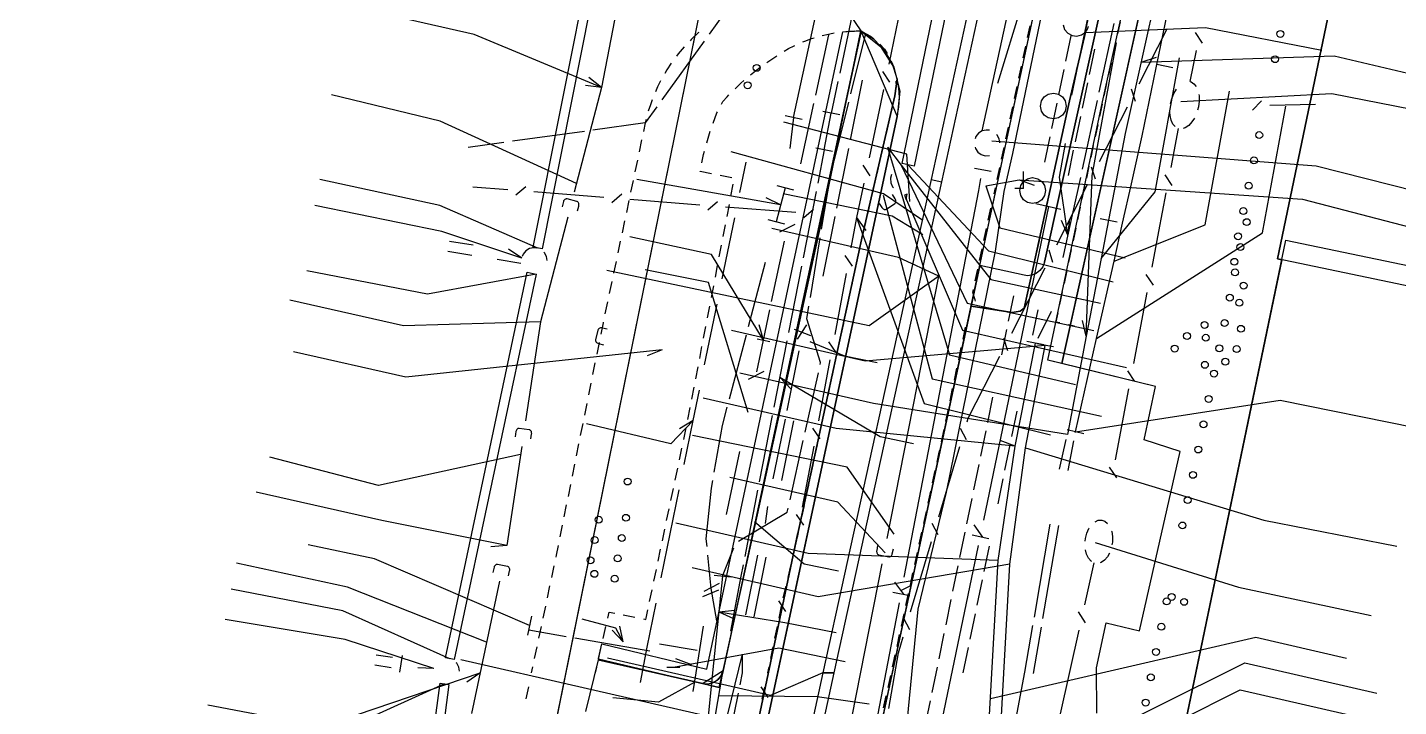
# Model space of a CAD drawing. Header units: metres. Extents: x 3206 to 3701, y 9896 to 11410.
# Drawn here: x 3266.2 to 3345.8, y 10498 to 10537.5 of the extents above; entities that cross this region are included whole.
import ezdxf

# ---------------------------------------------------------------- set-up
doc = ezdxf.new("R2010")
doc.units = ezdxf.units.M
for name, color, linetype in [('BOUNDARY', 7, 'Continuous'), ('BUILDING', 7, 'Continuous'), ('CURB', 7, 'Continuous'), ('ELECTR_CABLE', 7, 'Continuous'), ('ELECTR_CABLE_COMM', 7, 'Continuous'), ('GRASS', 7, 'Continuous'), ('GROUND', 7, 'Continuous'), ('ROAD', 7, 'Continuous'), ('SEWER', 7, 'Continuous'), ('SIDEWALK_PATH', 7, 'Continuous'), ('WATER_PIPELINE', 7, 'Continuous')]:
    doc.layers.add(name, color=color, linetype=linetype)

# ---------------------------------------------------------------- blocks, each defined once
blk = doc.blocks.new('МОЖЖЕВЕЛЬНИК_СКАЛЬНЫЙ')
blk.add_circle((0, 0), 0.2)

msp = doc.modelspace()

# ---------------------------------------------------------------- linework, layer by layer
at = {"layer": 'BOUNDARY'}
msp.add_lwpolyline([(3253.023, 9915.673), (3233.596, 10020.109), (3233.041, 10027.227), (3225.675, 10139.955), (3262.083, 10325.257), (3335.841, 10689.444), (3351.098, 10763.684), (3367.768, 10831.231), (3377.814, 10869.112), (3520.394, 11207.447), (3551.174, 11273.829), (3554.005, 11279.367), (3611.719, 11390.174), (3639.436, 11373.131), (3680.635, 11298.581), (3281.247, 9920.202)], close=True, dxfattribs=at)
at = {"layer": 'BUILDING'}
for points in [[(3338.741, 10524.025), (3348.228, 10569.493), (3367.193, 10565.536), (3357.707, 10520.068)], [(3375.384, 10485.973), (3332.925, 10494.805), (3339.23, 10525.113), (3381.689, 10516.281)]]:
    msp.add_lwpolyline(points, close=True, dxfattribs=at)
at = {"layer": 'CURB'}
for points in [[(3325.233, 10523.837), (3333.728, 10562.161)], [(3327.634, 10537.326), (3327.791, 10538.011)], [(3305.178, 10537.174), (3305.146, 10537.148), (3304.736, 10536.762), (3304.669, 10536.691)], [(3312.276, 10526.06), (3314.57, 10537.256)], [(3312.344, 10536.996), (3312.422, 10537.017), (3312.778, 10537.095), (3313.029, 10537.14)], [(3313.524, 10537.208), (3313.854, 10537.238), (3314.213, 10537.254), (3314.223, 10537.255)], [(3314.57, 10537.256), (3316.685, 10532.292)], [(3314.705, 10537.185), (3315.135, 10536.959), (3315.304, 10536.826)], [(3324.378, 10537.559), (3324.231, 10536.871)], [(3329.622, 10537.787), (3329.467, 10537.081)], [(3304.326, 10536.327), (3303.982, 10535.92), (3303.881, 10535.785)], [(3310.131, 10536.088), (3310.389, 10536.235), (3310.711, 10536.4), (3310.749, 10536.418)], [(3311.206, 10536.62), (3311.378, 10536.691), (3311.721, 10536.814), (3311.864, 10536.859)], [(3315.679, 10536.498), (3315.954, 10536.194), (3316.108, 10535.948)], [(3324.127, 10536.382), (3323.98, 10535.695)], [(3327.365, 10536.153), (3327.375, 10536.2), (3327.522, 10536.838)], [(3329.359, 10536.592), (3329.203, 10535.886)], [(3309.132, 10535.423), (3309.477, 10535.664), (3309.708, 10535.822)], [(3316.341, 10535.507), (3316.482, 10535.157), (3316.548, 10534.841)], [(3327.096, 10534.981), (3327.253, 10535.666)], [(3303.585, 10535.382), (3303.328, 10534.995), (3303.209, 10534.791)], [(3308.172, 10534.703), (3308.178, 10534.708), (3308.469, 10534.942), (3308.723, 10535.136)], [(3323.876, 10535.206), (3323.729, 10534.518)], [(3329.096, 10535.398), (3328.94, 10534.692)], [(3302.965, 10534.354), (3302.787, 10534.006), (3302.662, 10533.722)], [(3307.279, 10533.902), (3307.342, 10533.964), (3307.614, 10534.219), (3307.793, 10534.378)], [(3316.609, 10534.347), (3316.619, 10534.028), (3316.568, 10533.65)], [(3323.625, 10534.029), (3323.478, 10533.341)], [(3326.827, 10533.808), (3326.984, 10534.493)], [(3328.832, 10534.203), (3328.677, 10533.497)], [(3302.474, 10533.259), (3302.367, 10532.974), (3302.249, 10532.594)], [(3306.488, 10533.008), (3306.569, 10533.162), (3306.819, 10533.436), (3306.927, 10533.547)], [(3316.47, 10533.161), (3316.312, 10532.478)], [(3326.563, 10532.634), (3326.688, 10533.203), (3326.715, 10533.321)], [(3306.004, 10531.912), (3306.228, 10532.512), (3306.256, 10532.565)], [(3316.685, 10532.292), (3309.925, 10500.782)], [(3323.374, 10532.852), (3323.227, 10532.165)], [(3328.57, 10533.009), (3328.42, 10532.301)], [(3302.119, 10532.112), (3302.07, 10531.92), (3301.966, 10531.427)], [(3316.199, 10531.991), (3316.041, 10531.309)], [(3323.123, 10531.676), (3322.976, 10530.988)], [(3326.307, 10531.459), (3326.457, 10532.146)], [(3328.316, 10531.812), (3328.166, 10531.105)], [(3301.863, 10530.938), (3301.718, 10530.251)], [(3305.647, 10530.767), (3305.845, 10531.438)], [(3315.928, 10530.822), (3315.77, 10530.14)], [(3326.05, 10530.284), (3326.2, 10530.971)], [(3305.353, 10529.604), (3305.446, 10530.088), (3305.505, 10530.287)], [(3322.872, 10530.499), (3322.725, 10529.812)], [(3328.062, 10530.616), (3327.912, 10529.908)], [(3301.615, 10529.762), (3301.471, 10529.075)], [(3305.924, 10528.966), (3305.255, 10529.095), (3305.259, 10529.114)], [(3315.657, 10529.653), (3315.498, 10528.971)], [(3322.621, 10529.323), (3322.474, 10528.635)], [(3325.793, 10529.109), (3325.943, 10529.795)], [(3327.808, 10529.419), (3327.658, 10528.712)], [(3301.367, 10528.586), (3301.223, 10527.9)], [(3307.103, 10528.739), (3306.415, 10528.872)], [(3307.046, 10527.676), (3307.179, 10528.364)], [(3315.386, 10528.484), (3315.227, 10527.802)], [(3325.536, 10527.933), (3325.686, 10528.62)], [(3322.37, 10528.146), (3322.297, 10527.803)], [(3327.554, 10528.223), (3327.404, 10527.515)], [(3301.12, 10527.41), (3300.975, 10526.724)], [(3306.819, 10526.498), (3306.952, 10527.185)], [(3315.114, 10527.315), (3314.956, 10526.632)], [(3321.972, 10526.282), (3322.119, 10526.97)], [(3325.355, 10527.102), (3325.43, 10527.445)], [(3327.3, 10527.026), (3327.225, 10526.673)], [(3300.872, 10526.235), (3300.727, 10525.548)], [(3306.592, 10525.319), (3306.725, 10526.007)], [(3308.279, 10507.763), (3312.276, 10526.06)], [(3314.843, 10526.145), (3314.685, 10525.463)], [(3325.173, 10526.269), (3325.023, 10525.582)], [(3327.225, 10526.673), (3327.146, 10526.302)], [(3321.721, 10525.104), (3321.868, 10525.793)], [(3327.043, 10525.813), (3326.885, 10525.071)], [(3300.624, 10525.059), (3300.479, 10524.372)], [(3306.365, 10524.14), (3306.498, 10524.828)], [(3314.579, 10524.975), (3314.431, 10524.29)], [(3321.47, 10523.927), (3321.617, 10524.615)], [(3324.916, 10525.094), (3324.766, 10524.406)], [(3326.781, 10524.582), (3326.624, 10523.84)], [(3300.376, 10523.883), (3300.231, 10523.196)], [(3306.138, 10522.962), (3306.271, 10523.649)], [(3314.325, 10523.802), (3314.177, 10523.117)], [(3324.659, 10523.918), (3324.509, 10523.23)], [(3321.219, 10522.75), (3321.366, 10523.438)], [(3324.402, 10522.742), (3324.252, 10522.055)], [(3326.52, 10523.351), (3326.363, 10522.609)], [(3300.128, 10522.707), (3299.983, 10522.021)], [(3305.912, 10521.783), (3306.044, 10522.471)], [(3314.071, 10522.628), (3313.923, 10521.944)], [(3321.228, 10521.582), (3321.203, 10521.654), (3321.136, 10521.877), (3321.08, 10522.1), (3321.114, 10522.261)], [(3326.259, 10522.12), (3326.101, 10521.379)], [(3299.88, 10521.531), (3299.736, 10520.845)], [(3305.685, 10520.605), (3305.817, 10521.292)], [(3313.818, 10521.455), (3313.67, 10520.771)], [(3322.175, 10521.101), (3321.479, 10521.208)], [(3324.145, 10521.566), (3324.057, 10521.164), (3323.822, 10520.991)], [(3299.632, 10520.356), (3299.625, 10520.318), (3299.493, 10519.668)], [(3323.364, 10520.917), (3322.669, 10521.025)], [(3325.998, 10520.889), (3325.888, 10520.374), (3326.115, 10520.327)], [(3305.458, 10519.426), (3305.59, 10520.114)], [(3313.564, 10520.282), (3313.416, 10519.598)], [(3320.506, 10519.369), (3320.653, 10520.07)], [(3326.604, 10520.224), (3326.975, 10520.146)], [(3299.394, 10519.178), (3299.256, 10518.49)], [(3305.231, 10518.248), (3305.363, 10518.935)], [(3313.31, 10519.109), (3313.162, 10518.425)], [(3320.256, 10518.179), (3320.403, 10518.88)], [(3299.157, 10518), (3299.018, 10517.312)], [(3305.004, 10517.069), (3305.136, 10517.757)], [(3313.057, 10517.936), (3312.909, 10517.252)], [(3320.006, 10516.989), (3320.153, 10517.69)], [(3298.919, 10516.822), (3298.78, 10516.134)], [(3304.777, 10515.89), (3304.909, 10516.578)], [(3312.803, 10516.763), (3312.655, 10516.078)], [(3319.756, 10515.799), (3319.903, 10516.5)], [(3298.681, 10515.644), (3298.542, 10514.956)], [(3312.549, 10515.59), (3312.401, 10514.905)], [(3304.55, 10514.712), (3304.682, 10515.399)], [(3319.506, 10514.609), (3319.653, 10515.309)], [(3298.443, 10514.466), (3298.305, 10513.779)], [(3304.303, 10513.537), (3304.448, 10514.222)], [(3312.296, 10514.417), (3312.148, 10513.732)], [(3319.256, 10513.418), (3319.403, 10514.119)], [(3298.206, 10513.288), (3298.067, 10512.601)], [(3312.042, 10513.243), (3311.894, 10512.559)], [(3304.056, 10512.363), (3304.2, 10513.048)], [(3319.002, 10512.229), (3319.13, 10512.82), (3319.153, 10512.929)], [(3297.968, 10512.111), (3297.829, 10511.423)], [(3303.808, 10511.188), (3303.953, 10511.873)], [(3311.788, 10512.07), (3311.64, 10511.386)], [(3318.743, 10511.041), (3318.895, 10511.741)], [(3297.73, 10510.933), (3297.591, 10510.245)], [(3311.535, 10510.897), (3311.387, 10510.213)], [(3303.561, 10510.014), (3303.705, 10510.699)], [(3318.485, 10509.852), (3318.637, 10510.552)], [(3297.492, 10509.755), (3297.353, 10509.067)], [(3303.313, 10508.839), (3303.457, 10509.525)], [(3311.281, 10509.724), (3311.133, 10509.04)], [(3318.226, 10508.664), (3318.378, 10509.364)], [(3297.255, 10508.577), (3297.116, 10507.889)], [(3311.027, 10508.551), (3310.879, 10507.867)], [(3303.065, 10507.665), (3303.21, 10508.35)], [(3306.584, 10500.134), (3308.279, 10507.763)], [(3317.968, 10507.476), (3318.12, 10508.176)], [(3297.017, 10507.399), (3296.903, 10506.836), (3296.877, 10506.712)], [(3302.818, 10506.491), (3302.962, 10507.176)], [(3310.774, 10507.378), (3310.658, 10506.84), (3310.622, 10506.694)], [(3317.709, 10506.287), (3317.862, 10506.987)], [(3296.774, 10506.222), (3296.629, 10505.536)], [(3310.505, 10506.208), (3310.34, 10505.528)], [(3302.57, 10505.316), (3302.715, 10506.001)], [(3317.451, 10505.099), (3317.603, 10505.799)], [(3296.526, 10505.047), (3296.381, 10504.36)], [(3302.323, 10504.142), (3302.467, 10504.827)], [(3310.222, 10505.042), (3310.057, 10504.361)], [(3317.193, 10503.911), (3317.345, 10504.61)], [(3296.278, 10503.871), (3296.134, 10503.184)], [(3301.967, 10503.131), (3302.104, 10503.104), (3302.12, 10503.181), (3302.22, 10503.653)], [(3309.955, 10503.872), (3309.816, 10503.186)], [(3299.894, 10503.172), (3299.976, 10503.532), (3300.3, 10503.466)], [(3300.791, 10503.368), (3301.477, 10503.23)], [(3316.934, 10502.722), (3317.086, 10503.422)], [(3296.031, 10502.695), (3295.886, 10502.008)], [(3299.629, 10502.001), (3299.784, 10502.684)], [(3309.716, 10502.696), (3309.577, 10502.009)], [(3316.676, 10501.534), (3316.828, 10502.234)], [(3295.783, 10501.519), (3295.638, 10500.833)], [(3299.364, 10500.831), (3299.519, 10501.514)], [(3309.478, 10501.519), (3309.376, 10501.021), (3309.338, 10500.833)], [(3299.348, 10500.76), (3305.385, 10499.376)], [(3316.417, 10500.345), (3316.476, 10500.613), (3316.57, 10501.045)], [(3295.535, 10500.343), (3295.463, 10500)], [(3299.184, 10500), (3299.258, 10500.342)], [(3305.385, 10499.376), (3306.584, 10500.134)], [(3309.239, 10500.343), (3309.169, 10500)], [(3316.159, 10499.157), (3316.311, 10499.857)], [(3295.293, 10499.196), (3295.147, 10498.502)], [(3308.86, 10498.48), (3309, 10499.167)], [(3315.901, 10497.969), (3316.053, 10498.669)]]:
    msp.add_lwpolyline(points, dxfattribs=at)
at = {"layer": 'ELECTR_CABLE'}
for points in [[(3342.974, 10590.919), (3342.097, 10587.353), (3340.999, 10582.886), (3340.031, 10578.984), (3338.984, 10574.759), (3337.344, 10565.841), (3335.426, 10556.663), (3333.581, 10547.854), (3331.805, 10539.84), (3329.912, 10531.298), (3329.388, 10528.571), (3328.947, 10526.278)], [(3329.758, 10526.092), (3330.277, 10528.392), (3330.905, 10531.172), (3332.656, 10539.743), (3334.277, 10547.682), (3336.145, 10556.486), (3338.062, 10565.511), (3339.509, 10573.875), (3340.638, 10578.326), (3341.694, 10582.395), (3342.612, 10586.907), (3343.395, 10590.831)], [(3310.677, 10532.227), (3314.762, 10551.076), (3319.209, 10573.063)], [(3318.324, 10453.537), (3318.312, 10453.544), (3319.444, 10461.565), (3319.096, 10468.464), (3322.184, 10487.081), (3318.736, 10489.17), (3316.967, 10494.126), (3317.894, 10503.708), (3319.55, 10510.485), (3322.387, 10524.482), (3322.896, 10527.936), (3323.387, 10530.144), (3326.018, 10542.829)], [(3308.725, 10539.974), (3307.105, 10538.93), (3305.775, 10537.078)], [(3314.128, 10538.487), (3313.355, 10534.806)], [(3329.261, 10537.692), (3328.392, 10533.707)], [(3305.483, 10536.672), (3303.028, 10533.254)], [(3311.963, 10533.528), (3312.721, 10537.029)], [(3313.993, 10533.61), (3314.844, 10537.028)], [(3327.651, 10519.536), (3327.989, 10528.876), (3329.401, 10536.577)], [(3328.519, 10524.054), (3331.644, 10527.921), (3333.07, 10535.699)], [(3330.832, 10535.447), (3342.036, 10535.822), (3347.284, 10534.567)], [(3330.832, 10535.447), (3331.723, 10535.727)], [(3331.755, 10535.334), (3332.666, 10535.127)], [(3313.252, 10534.317), (3312.865, 10532.477)], [(3313.98, 10530.932), (3314.679, 10534.395)], [(3313.022, 10529.706), (3313.873, 10533.125)], [(3328.286, 10533.218), (3327.418, 10529.233)], [(3329.263, 10523.902), (3334.543, 10526.014), (3335.963, 10533.756)], [(3302.737, 10532.848), (3302.07, 10531.92), (3299.034, 10531.499)], [(3311.166, 10532.121), (3310.188, 10532.333)], [(3311.099, 10529.538), (3311.857, 10533.04)], [(3313.356, 10532.381), (3312.374, 10532.573)], [(3312.449, 10530.35), (3312.865, 10532.477)], [(3328.249, 10519.412), (3337.879, 10525.537), (3339.228, 10532.889)], [(3310.677, 10532.227), (3310.461, 10530.439)], [(3293.876, 10530.783), (3291.792, 10530.494)], [(3298.539, 10531.43), (3294.371, 10530.852)], [(3326.584, 10525.405), (3326.099, 10528.773), (3326.457, 10530.725)], [(3312.94, 10530.254), (3311.958, 10530.446)], [(3312.449, 10530.35), (3312.074, 10528.428)], [(3313.181, 10526.979), (3313.881, 10530.442)], [(3307.56, 10527.879), (3307.921, 10529.644)], [(3312.304, 10525.75), (3312.831, 10528.941), (3312.901, 10529.221)], [(3309.926, 10527.168), (3304.567, 10528.121), (3301.577, 10528.641)], [(3327.311, 10528.745), (3326.877, 10526.752)], [(3309.926, 10527.168), (3309.084, 10527.572)], [(3310.186, 10528.155), (3309.665, 10526.182)], [(3309.703, 10528.283), (3310.669, 10528.027)], [(3311.978, 10527.937), (3311.227, 10524.093)], [(3326.877, 10526.752), (3326.302, 10524.11)], [(3306.539, 10522.879), (3307.26, 10526.409)], [(3309.182, 10526.31), (3310.148, 10526.054)], [(3309.875, 10525.599), (3310.767, 10526.053)], [(3312.383, 10523.026), (3313.082, 10526.489)], [(3326.584, 10525.405), (3326.208, 10526.26)], [(3328.947, 10526.278), (3328.519, 10524.054), (3327.651, 10519.536), (3326.556, 10513.842)], [(3326.584, 10525.405), (3326.703, 10526.331)], [(3327.025, 10513.989), (3328.249, 10519.412), (3329.263, 10523.902), (3329.758, 10526.092)], [(3328.456, 10526.372), (3329.438, 10526.183)], [(3308.93, 10519.31), (3305.913, 10524.287), (3301.185, 10525.3)], [(3311.649, 10521.781), (3312.223, 10525.257)], [(3309.403, 10521.552), (3310.143, 10525.057)], [(3308.067, 10520.114), (3309.048, 10523.837)], [(3311.131, 10523.603), (3310.38, 10519.759)], [(3308.043, 10515.107), (3305.747, 10522.655), (3302.064, 10523.396)], [(3305.517, 10517.88), (3306.238, 10521.41)], [(3312.222, 10517.9), (3312.246, 10518.007), (3311.446, 10520.553), (3311.567, 10521.287)], [(3308.93, 10519.31), (3309.3, 10521.063)], [(3325.62, 10520.98), (3324.84, 10519.414)], [(3327.651, 10519.536), (3327.433, 10520.445)], [(3306.96, 10515.907), (3307.94, 10519.63)], [(3325.27, 10519.01), (3314.826, 10518.1), (3307.084, 10519.875)], [(3308.93, 10519.31), (3308.677, 10520.21)], [(3310.717, 10519.949), (3311.651, 10519.591)], [(3310.899, 10519.378), (3311.454, 10520.21)], [(3308.544, 10517.482), (3308.93, 10519.31)], [(3308.562, 10519.381), (3309.299, 10519.239)], [(3310.284, 10519.268), (3309.533, 10515.424)], [(3311.616, 10519.231), (3313.625, 10518.398), (3315.528, 10518.015)], [(3319.441, 10460.123), (3319.426, 10461.636), (3320.54, 10467.1), (3322.58, 10473.902), (3322.073, 10480.052), (3321.389, 10486.477), (3321.733, 10492.027), (3322.54, 10506.52), (3323.524, 10513.156), (3324.7, 10519.133)], [(3320.25, 10459.37), (3319.78, 10461.53), (3321.044, 10466.962), (3323.298, 10473.665), (3322.685, 10480.08), (3322.084, 10486.508), (3322.432, 10491.9), (3323.23, 10506.31), (3324.13, 10513.06), (3325.27, 10519.01)], [(3325.191, 10519.036), (3324.209, 10519.23)], [(3325.761, 10518.916), (3324.779, 10519.104)], [(3310.297, 10515.225), (3310.997, 10518.689)], [(3326.556, 10513.842), (3315.307, 10515.626), (3307.565, 10517.401)], [(3308.07, 10517.05), (3308.962, 10517.504)], [(3309.872, 10517.16), (3315.701, 10513.727), (3317.641, 10513.307)], [(3309.872, 10517.16), (3310.521, 10516.488)], [(3311.346, 10513.974), (3312.113, 10517.412)], [(3304.856, 10514.645), (3305.216, 10516.41)], [(3323.524, 10513.156), (3313.143, 10514.183), (3305.435, 10515.95)], [(3327.025, 10513.989), (3338.911, 10515.824), (3346.739, 10514.248)], [(3306.071, 10511.653), (3306.551, 10514.354), (3306.833, 10515.424)], [(3309.437, 10514.934), (3308.686, 10511.09)], [(3304.856, 10514.645), (3303.561, 10513.288), (3298.665, 10514.448)], [(3304.856, 10514.645), (3304.054, 10514.166)], [(3304.337, 10512.093), (3304.856, 10514.645)], [(3309.499, 10511.271), (3310.198, 10514.735)], [(3309.988, 10511.168), (3310.687, 10514.631)], [(3327.513, 10513.879), (3326.537, 10514.099)], [(3327.019, 10513.96), (3327.025, 10513.989)], [(3310.47, 10510.047), (3311.237, 10513.486)], [(3323.524, 10513.156), (3322.653, 10513.493)], [(3326.108, 10511.833), (3326.489, 10513.541)], [(3326.6, 10511.749), (3326.926, 10513.468)], [(3306.794, 10509.189), (3307.565, 10512.846)], [(3324.13, 10513.06), (3337.953, 10508.861), (3345.673, 10507.357)], [(3305.659, 10507.334), (3305.615, 10507.775), (3305.906, 10510.726), (3305.983, 10511.16)], [(3303, 10505.52), (3304.038, 10510.623)], [(3308.59, 10510.599), (3307.839, 10506.755)], [(3307.485, 10507.65), (3310.31, 10509.328), (3310.362, 10509.559)], [(3309.157, 10509.663), (3309.023, 10508.672)], [(3322.54, 10506.52), (3311.528, 10506.933), (3303.855, 10508.692)], [(3308.408, 10508.78), (3311.297, 10506.321), (3313.285, 10505.928)], [(3324.642, 10503.236), (3325.563, 10508.639)], [(3325.135, 10503.152), (3326.056, 10508.555)], [(3295.353, 10502.745), (3286.36, 10506.62), (3282.51, 10507.44)], [(3306.231, 10503.025), (3305.902, 10504.901), (3305.709, 10506.836)], [(3306.56, 10505.621), (3307.218, 10507.255)], [(3307.901, 10503.362), (3308.601, 10506.826)], [(3323.23, 10506.31), (3312.112, 10504.424), (3304.785, 10506.104)], [(3307.744, 10506.264), (3307.616, 10505.611), (3307.012, 10502.417)], [(3308.391, 10503.262), (3309.091, 10506.725)], [(3306.56, 10505.621), (3305.975, 10500)], [(3306.063, 10505.673), (3307.057, 10505.569)], [(3305.404, 10504.444), (3306.332, 10504.818)], [(3305.496, 10504.745), (3306.385, 10505.203)], [(3302.182, 10501.498), (3302.701, 10504.05)], [(3306.344, 10503.543), (3307.272, 10503.647)], [(3295.467, 10503.292), (3295.239, 10502.198)], [(3300.794, 10501.804), (3300.368, 10502.604), (3298.409, 10503.127)], [(3306.344, 10503.543), (3310.174, 10502.927), (3313.153, 10502.35)], [(3306.344, 10503.543), (3307.193, 10503.153)], [(3295.31, 10502.499), (3297.486, 10502.122)], [(3300.794, 10501.804), (3300.15, 10502.481)], [(3300.794, 10501.804), (3300.592, 10502.716)], [(3305.031, 10500), (3305.46, 10502.719)], [(3322.094, 10498.514), (3337.484, 10502.068), (3342.743, 10500.862)], [(3324.098, 10500.042), (3324.558, 10502.743)], [(3324.591, 10499.958), (3325.051, 10502.659)], [(3297.979, 10502.037), (3302.329, 10501.284)], [(3301.795, 10499.446), (3302.182, 10501.498)], [(3302.907, 10501.692), (3305.083, 10501.315)], [(3303.704, 10500.332), (3309.813, 10501.462), (3313.668, 10500.669)], [(3303.823, 10500.84), (3304.763, 10500.497)], [(3307.698, 10501.09), (3305.573, 10492.389), (3305.537, 10492.259)], [(3307.698, 10501.09), (3307.701, 10500), (3307.562, 10499.309)], [(3303.329, 10500.332), (3304.079, 10500.332)], [(3304.859, 10498.912), (3305.031, 10500)], [(3305.021, 10491), (3306.524, 10499.689)], [(3305.975, 10500), (3305.366, 10493.971)], [(3323.443, 10496.659), (3324.099, 10500.048)], [(3304.946, 10499.46), (3302.846, 10498.298), (3300.191, 10498.558)], [(3322.432, 10491.9), (3336.576, 10499.025), (3343.904, 10497.344)], [(3306.353, 10498.698), (3312.048, 10498.622), (3315.053, 10498.198)], [(3307.463, 10498.819), (3306.752, 10495.298)]]:
    msp.add_lwpolyline(points, dxfattribs=at)
at = {"layer": 'ELECTR_CABLE_COMM'}
for points in [[(3317.022, 10539.3), (3316.192, 10535.328)], [(3330.727, 10534.195), (3332.355, 10537.382)], [(3334.401, 10536.551), (3333.987, 10537.176)], [(3333.676, 10534.314), (3334.045, 10536.129)], [(3315.833, 10534.907), (3316.243, 10534.28)], [(3315.885, 10533.859), (3315.055, 10529.887)], [(3330.501, 10533.171), (3330.27, 10533.884)], [(3332.545, 10533.035), (3332.616, 10533.321), (3332.738, 10533.624), (3332.886, 10533.874)], [(3333.676, 10534.314), (3333.73, 10534.298), (3333.9, 10534.193), (3334.025, 10534.036)], [(3333.149, 10533.158), (3341.892, 10533.63), (3349.313, 10532.185)], [(3334.182, 10533.566), (3334.195, 10533.498), (3334.203, 10533.183), (3334.162, 10532.855), (3334.111, 10532.665)], [(3337.302, 10532.663), (3337.819, 10533.205)], [(3328.416, 10529.672), (3330.044, 10532.859)], [(3332.813, 10531.704), (3332.685, 10531.852), (3332.579, 10532.08), (3332.516, 10532.358), (3332.508, 10532.538)], [(3338.31, 10532.952), (3340.959, 10533.013)], [(3332.574, 10529.337), (3333.003, 10531.592)], [(3333.927, 10532.201), (3333.786, 10531.976), (3333.6, 10531.773), (3333.4, 10531.637), (3333.277, 10531.6)], [(3314.696, 10529.466), (3315.107, 10528.839)], [(3328.19, 10528.648), (3327.959, 10529.361)], [(3314.748, 10528.418), (3314.333, 10526.432)], [(3326.919, 10526.743), (3327.733, 10528.336)], [(3332.645, 10528.291), (3332.224, 10528.91)], [(3294.109, 10528.031), (3292.074, 10528.192)], [(3295.142, 10528.216), (3294.571, 10527.729)], [(3299.674, 10527.591), (3295.604, 10527.913)], [(3300.706, 10527.775), (3300.136, 10527.289)], [(3331.866, 10525.609), (3332.294, 10527.864)], [(3305.238, 10527.151), (3301.169, 10527.473)], [(3306.271, 10527.335), (3305.701, 10526.849)], [(3310.803, 10526.711), (3306.734, 10527.033)], [(3311.836, 10526.895), (3311.266, 10526.409)], [(3325.95, 10524.847), (3326.919, 10526.743)], [(3314.333, 10526.432), (3314.001, 10524.661)], [(3314.333, 10526.432), (3318.25, 10515.631), (3325.583, 10513.82)], [(3314.333, 10526.432), (3314.875, 10525.671)], [(3331.474, 10523.549), (3331.866, 10525.609)], [(3325.724, 10523.823), (3325.494, 10524.536)], [(3313.651, 10524.233), (3314.075, 10523.614)], [(3313.725, 10523.187), (3313.061, 10519.644)], [(3323.33, 10519.719), (3325.268, 10523.511)], [(3331.545, 10522.502), (3331.123, 10523.122)], [(3330.411, 10517.955), (3331.194, 10522.075)], [(3312.711, 10519.217), (3313.135, 10518.598)], [(3323.104, 10518.695), (3322.874, 10519.408)], [(3312.785, 10518.17), (3312.121, 10514.628)], [(3320.749, 10514.577), (3320.813, 10514.793), (3322.648, 10518.384)], [(3330.481, 10516.908), (3330.06, 10517.528)], [(3329.347, 10512.361), (3330.131, 10516.481)], [(3311.771, 10514.2), (3312.194, 10513.581)], [(3320.713, 10513.528), (3320.356, 10514.187)], [(3311.845, 10513.154), (3311.181, 10509.611)], [(3319.105, 10509.058), (3320.32, 10513.139)], [(3329.418, 10511.314), (3328.996, 10511.934)], [(3310.831, 10509.184), (3311.254, 10508.565)], [(3319.069, 10508.01), (3318.712, 10508.669)], [(3327.593, 10507.646), (3327.608, 10507.8), (3327.686, 10508.104), (3327.809, 10508.377), (3327.831, 10508.409)], [(3328.166, 10508.773), (3328.35, 10508.857), (3328.55, 10508.87)], [(3328.55, 10508.87), (3328.676, 10508.827), (3328.735, 10508.807), (3328.895, 10508.674)], [(3310.897, 10508.139), (3310.164, 10504.61)], [(3317.461, 10503.54), (3318.676, 10507.621)], [(3329.121, 10508.233), (3329.131, 10508.204), (3329.177, 10507.909), (3329.173, 10507.595), (3329.145, 10507.435)], [(3327.981, 10506.461), (3327.934, 10506.488), (3327.782, 10506.662), (3327.668, 10506.897), (3327.605, 10507.149)], [(3328.17, 10507.56), (3336.491, 10504.981), (3344.182, 10503.34)], [(3329, 10506.959), (3328.877, 10506.739), (3328.705, 10506.542), (3328.512, 10506.413), (3328.454, 10506.397)], [(3327.573, 10503.951), (3328.114, 10506.385)], [(3309.805, 10504.189), (3310.216, 10503.562)], [(3309.858, 10503.142), (3309.125, 10499.613)], [(3317.425, 10502.491), (3317.068, 10503.151)], [(3327.611, 10502.903), (3327.209, 10503.535)], [(3316.201, 10497.932), (3316.755, 10501.17), (3317.033, 10502.102)], [(3326.164, 10497.619), (3327.247, 10502.487)], [(3316.027, 10496.63), (3305.56, 10497.511), (3291.377, 10500.763)], [(3308.767, 10499.192), (3309.178, 10498.565)], [(3308.82, 10498.144), (3308.087, 10494.616)]]:
    msp.add_lwpolyline(points, dxfattribs=at)
at = {"layer": 'GRASS'}
for points in [[(3326.311, 10537.609), (3326.396, 10537.346), (3326.578, 10537.125), (3326.829, 10536.989), (3327.104, 10536.956), (3327.372, 10537.024), (3327.603, 10537.192), (3326.688, 10533.203), (3324.475, 10523.077), (3324.368, 10523.059), (3324.259, 10523.053), (3324.151, 10523.059), (3324.043, 10523.076), (3321.476, 10523.638), (3331.051, 10568.268)], [(3333.728, 10562.161), (3325.233, 10523.837), (3325.133, 10523.57), (3324.965, 10523.347), (3324.742, 10523.178), (3324.475, 10523.077), (3326.688, 10533.203), (3327.603, 10537.192), (3327.718, 10537.353), (3327.786, 10537.536)]]:
    msp.add_lwpolyline(points, dxfattribs=at)
for points in [[(3314.57, 10537.256), (3306.594, 10500.178), (3306.463, 10499.836), (3306.229, 10499.568), (3305.919, 10499.395), (3305.557, 10499.337), (3299.355, 10500.792), (3299.562, 10501.682), (3305.646, 10500.222), (3313.524, 10537.208), (3313.785, 10537.233), (3314.046, 10537.249), (3314.308, 10537.256)], [(3326.495, 10532.901), (3326.436, 10532.609), (3326.275, 10532.37), (3326.037, 10532.21), (3325.745, 10532.151), (3325.453, 10532.21), (3325.215, 10532.37), (3325.054, 10532.609), (3324.995, 10532.901), (3325.054, 10533.193), (3325.215, 10533.431), (3325.453, 10533.592), (3325.745, 10533.651), (3326.037, 10533.592), (3326.275, 10533.431), (3326.436, 10533.193)], [(3325.293, 10527.993), (3325.234, 10527.701), (3325.073, 10527.463), (3324.835, 10527.302), (3324.543, 10527.243), (3324.251, 10527.302), (3324.013, 10527.463), (3323.852, 10527.701), (3323.793, 10527.993), (3323.852, 10528.285), (3324.013, 10528.523), (3324.251, 10528.684), (3324.543, 10528.743), (3324.835, 10528.684), (3325.073, 10528.523), (3325.234, 10528.285)]]:
    msp.add_lwpolyline(points, close=True, dxfattribs=at)
at = {"layer": 'GROUND'}
for points in [[(3526.187, 10765.544), (3450.382, 10503.927), (3379.842, 10518.555), (3379.466, 10516.743), (3357.947, 10521.22), (3367.193, 10565.536), (3348.228, 10569.493), (3338.741, 10524.025), (3338.993, 10523.973), (3332.925, 10494.805), (3375.384, 10485.973), (3376.921, 10493.36), (3392.124, 10490.207), (3391.941, 10483.601), (3428.916, 10482.577), (3443.33, 10479.588), (3375.395, 10245.127)], [(3278.766, 10407.629), (3314.852, 10585.81)], [(3328.272, 10497.67), (3328.248, 10500.303), (3328.805, 10502.909), (3330.742, 10502.437), (3333.11, 10512.847), (3331.015, 10513.526), (3331.673, 10516.631), (3326.235, 10517.963), (3338.452, 10573.076)], [(3333.728, 10562.161), (3325.233, 10523.837), (3325.133, 10523.57), (3324.965, 10523.347), (3324.742, 10523.178), (3324.475, 10523.077), (3324.368, 10523.059), (3324.259, 10523.053), (3324.151, 10523.059), (3324.043, 10523.076), (3321.476, 10523.638), (3321.149, 10522.115), (3331.051, 10568.268)], [(3311.654, 10541.577), (3314.57, 10537.256), (3314.593, 10537.237), (3306.584, 10500.134), (3306.523, 10499.946), (3306.426, 10499.775), (3306.298, 10499.627), (3306.142, 10499.505), (3305.965, 10499.416), (3305.776, 10499.365), (3305.581, 10499.351), (3305.385, 10499.376), (3299.348, 10500.76), (3298.611, 10497.759)]]:
    msp.add_lwpolyline(points, dxfattribs=at)
at = {"layer": 'ROAD'}
for points in [[(3315.599, 10496.244), (3331.949, 10572.452)], [(3311.654, 10541.577), (3314.57, 10537.256), (3315.726, 10536.35), (3316.497, 10535.144), (3316.833, 10533.754), (3316.685, 10532.292), (3309.131, 10497.082)]]:
    msp.add_lwpolyline(points, dxfattribs=at)
at = {"layer": 'SEWER'}
for points in [[(3324.466, 10565.93), (3325.171, 10565.785), (3317.674, 10529.41), (3316.969, 10529.555), (3324.466, 10565.93)], [(3321.614, 10531.453), (3326.546, 10554.048)], [(3301.371, 10543.519), (3299.526, 10533.974)], [(3296.091, 10524.603), (3295.579, 10524.706), (3298.932, 10541.594), (3299.444, 10541.49), (3296.091, 10524.603)], [(3299.526, 10533.974), (3292.157, 10537.048), (3284.903, 10538.689)], [(3322.52, 10534.219), (3323.929, 10538.828)], [(3326.818, 10533.539), (3327.865, 10538.534)], [(3327.582, 10537.17), (3334.568, 10537.46), (3341.313, 10536.147)], [(3326.764, 10536.975), (3326.457, 10535.507)], [(3327.845, 10534.737), (3328.153, 10536.205)], [(3326.354, 10535.018), (3326.046, 10533.55)], [(3299.526, 10533.974), (3297.95, 10527.899)], [(3299.526, 10533.974), (3298.599, 10534.09)], [(3299.526, 10533.974), (3298.792, 10534.551)], [(3327.435, 10532.779), (3327.742, 10534.247)], [(3298.08, 10528.401), (3290.179, 10532.026), (3283.863, 10533.556)], [(3325.944, 10533.061), (3325.636, 10531.592)], [(3327.025, 10530.822), (3327.332, 10532.29)], [(3317.416, 10527.36), (3317.255, 10530.112), (3310.115, 10531.964)], [(3322.04, 10531.49), (3321.852, 10531.508), (3321.614, 10531.453), (3321.407, 10531.325), (3321.251, 10531.136), (3321.201, 10531.003)], [(3322.17, 10530.88), (3340.997, 10529.438), (3348.243, 10527.594)], [(3322.65, 10530.76), (3322.61, 10531.001), (3322.495, 10531.216), (3322.463, 10531.246)], [(3325.533, 10531.103), (3325.226, 10529.635)], [(3318.166, 10526.256), (3315.885, 10527.804), (3307.06, 10530.236)], [(3316.126, 10530.513), (3316.923, 10529.469)], [(3316.126, 10530.513), (3319.715, 10518.462), (3327.033, 10516.738)], [(3321.201, 10530.516), (3321.226, 10530.43), (3321.368, 10530.231), (3321.566, 10530.089), (3321.799, 10530.017), (3322.041, 10530.024)], [(3326.614, 10528.864), (3326.922, 10530.332)], [(3316.923, 10529.469), (3320.747, 10521.46), (3328.097, 10519.874)], [(3316.923, 10529.469), (3322.112, 10522.826), (3328.482, 10521.465)], [(3317.32, 10529.473), (3321.979, 10524.492), (3329.221, 10522.693)], [(3321.169, 10529.303), (3322.142, 10529.116)], [(3324.009, 10528.115), (3324.009, 10529.104)], [(3295.835, 10524.654), (3290.164, 10527.126), (3283.196, 10528.637)], [(3316.351, 10528.924), (3316.302, 10528.71), (3316.324, 10528.451), (3316.422, 10528.21), (3316.476, 10528.146)], [(3321.413, 10528.005), (3321.545, 10528.693)], [(3321.819, 10528.275), (3323.755, 10528.609)], [(3323.755, 10528.609), (3340.205, 10527.494), (3347.4, 10525.623)], [(3323.755, 10528.609), (3324.636, 10528.299)], [(3298.148, 10526.826), (3298.218, 10527.095), (3298.226, 10527.133), (3298.226, 10527.164), (3298.226, 10527.206), (3298.217, 10527.247), (3298.204, 10527.278), (3298.182, 10527.31), (3298.156, 10527.338), (3298.131, 10527.352), (3298.105, 10527.363), (3297.539, 10527.51), (3297.513, 10527.512), (3297.492, 10527.511), (3297.464, 10527.504), (3297.442, 10527.493), (3297.414, 10527.476), (3297.388, 10527.457), (3297.366, 10527.429), (3297.339, 10527.389), (3297.326, 10527.355), (3297.248, 10527.055)], [(3318.168, 10525.42), (3316.396, 10526.508), (3310.072, 10527.812)], [(3315.637, 10527.246), (3315.791, 10527.015), (3315.815, 10526.984), (3315.837, 10526.963), (3315.87, 10526.935), (3315.906, 10526.915), (3315.938, 10526.904), (3315.977, 10526.899), (3316.015, 10526.9), (3316.042, 10526.91), (3316.067, 10526.921), (3316.553, 10527.247), (3316.571, 10527.265), (3316.585, 10527.282), (3316.598, 10527.308), (3316.604, 10527.331), (3316.611, 10527.363), (3316.614, 10527.396), (3316.607, 10527.43), (3316.595, 10527.477), (3316.578, 10527.51), (3316.406, 10527.767)], [(3315.87, 10527.726), (3318.716, 10517.063), (3328.533, 10514.893)], [(3317.098, 10505.549), (3321.413, 10528.005)], [(3317.212, 10527.467), (3317.27, 10527.787), (3317.113, 10527.728), (3317.212, 10527.467)], [(3317.113, 10527.728), (3320.48, 10519.895), (3329.985, 10517.729)], [(3321.819, 10528.275), (3322.644, 10525.824), (3329.917, 10524.088)], [(3324.009, 10528.115), (3323.501, 10528.115)], [(3294.905, 10524.078), (3290.278, 10525.622), (3282.904, 10527.13)], [(3321.707, 10508.858), (3325.486, 10527.071)], [(3324.725, 10527.246), (3326.187, 10526.911)], [(3297.574, 10526.448), (3295.998, 10520.373)], [(3319.097, 10523.026), (3316.753, 10524.108), (3309.424, 10525.788)], [(3290.629, 10524.472), (3292.003, 10524.248)], [(3290.726, 10525.064), (3292.099, 10524.84)], [(3294.905, 10524.078), (3294.13, 10524.6)], [(3295.78, 10524.66), (3295.592, 10524.678), (3295.354, 10524.623), (3295.147, 10524.495), (3294.991, 10524.306), (3294.941, 10524.173)], [(3296.39, 10523.93), (3296.35, 10524.171), (3296.235, 10524.386), (3296.203, 10524.416)], [(3293.483, 10524.006), (3294.856, 10523.782)], [(3295.738, 10523.149), (3289.441, 10521.98), (3282.441, 10523.332)], [(3290.99, 10500.77), (3290.48, 10500.879), (3295.228, 10523.259), (3295.738, 10523.149), (3290.99, 10500.77)], [(3319.097, 10523.026), (3315.052, 10520.135), (3299.847, 10523.353)], [(3316.102, 10507.797), (3319.097, 10523.026)], [(3295.998, 10520.373), (3288.042, 10520.144), (3281.447, 10521.625)], [(3323.151, 10520.412), (3323.454, 10521.881)], [(3295.998, 10520.373), (3295.132, 10514.624)], [(3324.836, 10521.066), (3324.533, 10519.597)], [(3299.86, 10519.953), (3299.59, 10520.015), (3299.551, 10520.022), (3299.521, 10520.022), (3299.478, 10520.02), (3299.438, 10520.01), (3299.406, 10519.997), (3299.375, 10519.973), (3299.348, 10519.947), (3299.335, 10519.921), (3299.324, 10519.896), (3299.192, 10519.326), (3299.191, 10519.3), (3299.193, 10519.278), (3299.201, 10519.251), (3299.212, 10519.229), (3299.229, 10519.202), (3299.249, 10519.176), (3299.278, 10519.155), (3299.319, 10519.129), (3299.353, 10519.116), (3299.655, 10519.047)], [(3322.748, 10518.453), (3323.05, 10519.922)], [(3303.048, 10518.742), (3288.175, 10517.166), (3281.666, 10518.628)], [(3303.048, 10518.742), (3302.179, 10518.398)], [(3321.941, 10514.535), (3322.243, 10516.004)], [(3323.626, 10515.19), (3323.323, 10513.72)], [(3295.44, 10513.577), (3295.482, 10513.851), (3295.485, 10513.89), (3295.483, 10513.921), (3295.478, 10513.963), (3295.465, 10514.002), (3295.449, 10514.032), (3295.423, 10514.062), (3295.394, 10514.087), (3295.368, 10514.098), (3295.342, 10514.107), (3294.763, 10514.194), (3294.738, 10514.193), (3294.716, 10514.189), (3294.689, 10514.179), (3294.669, 10514.166), (3294.642, 10514.147), (3294.618, 10514.125), (3294.6, 10514.095), (3294.577, 10514.052), (3294.567, 10514.017), (3294.521, 10513.71)], [(3321.537, 10512.576), (3321.84, 10514.045)], [(3316.512, 10508.057), (3313.775, 10511.934), (3304.814, 10513.777)], [(3323.222, 10513.231), (3322.92, 10511.762)], [(3294.837, 10512.668), (3286.593, 10510.884), (3280.29, 10512.526)], [(3294.908, 10513.14), (3294.042, 10507.391)], [(3321.133, 10510.617), (3321.436, 10512.086)], [(3315.994, 10506.977), (3313.236, 10509.915), (3306.971, 10511.334)], [(3322.819, 10511.272), (3322.516, 10509.803)], [(3294.042, 10507.391), (3286.793, 10508.852), (3279.498, 10510.49)], [(3320.73, 10508.658), (3321.033, 10510.127)], [(3321.659, 10507.875), (3321.157, 10508.593)], [(3320.326, 10506.699), (3320.629, 10508.169)], [(3321.035, 10508.005), (3322.005, 10507.803)], [(3294.042, 10507.391), (3293.11, 10507.324)], [(3315.551, 10507.385), (3315.497, 10507.112), (3315.492, 10507.074), (3315.493, 10507.043), (3315.496, 10507), (3315.507, 10506.961), (3315.522, 10506.93), (3315.546, 10506.899), (3315.574, 10506.873), (3315.599, 10506.861), (3315.626, 10506.851), (3316.2, 10506.738), (3316.225, 10506.738), (3316.247, 10506.741), (3316.274, 10506.749), (3316.295, 10506.761), (3316.322, 10506.779), (3316.347, 10506.8), (3316.367, 10506.829), (3316.392, 10506.871), (3316.403, 10506.906), (3316.463, 10507.21)], [(3317.622, 10489.175), (3321.402, 10507.389)], [(3322.012, 10507.354), (3321.709, 10505.885)], [(3292.864, 10501.781), (3284.796, 10504.967), (3278.358, 10506.371)], [(3294.149, 10505.643), (3294.206, 10505.915), (3294.212, 10505.954), (3294.211, 10505.984), (3294.208, 10506.027), (3294.198, 10506.067), (3294.183, 10506.098), (3294.159, 10506.129), (3294.132, 10506.155), (3294.106, 10506.168), (3294.08, 10506.178), (3293.507, 10506.297), (3293.482, 10506.298), (3293.46, 10506.295), (3293.433, 10506.287), (3293.411, 10506.275), (3293.384, 10506.257), (3293.359, 10506.236), (3293.339, 10506.208), (3293.314, 10506.166), (3293.302, 10506.131), (3293.239, 10505.828)], [(3312.817, 10491.096), (3315.812, 10506.325)], [(3319.923, 10504.741), (3320.225, 10506.21)], [(3293.611, 10505.318), (3291.992, 10497.646)], [(3317.065, 10504.566), (3316.552, 10505.276)], [(3321.609, 10505.395), (3321.306, 10503.926)], [(3290.735, 10500.824), (3284.533, 10503.61), (3278.054, 10504.869)], [(3316.439, 10504.686), (3317.412, 10504.499)], [(3316.903, 10504.791), (3317.525, 10505.089)], [(3312.5, 10481.62), (3316.815, 10504.076)], [(3319.519, 10502.782), (3319.822, 10504.251)], [(3289.805, 10500.248), (3284.667, 10501.944), (3277.697, 10503.107)], [(3321.205, 10503.436), (3320.903, 10501.967)], [(3319.116, 10500.823), (3319.418, 10502.292)], [(3320.802, 10501.477), (3320.499, 10500.008)], [(3286.38, 10500.463), (3287.329, 10500.319)], [(3286.47, 10501.056), (3287.418, 10500.912)], [(3287.968, 10501.015), (3287.82, 10500.036)], [(3291.29, 10500.1), (3291.25, 10500.341), (3291.135, 10500.556), (3291.103, 10500.586)], [(3292.485, 10499.981), (3283.318, 10496.861), (3276.705, 10498.13)], [(3289.805, 10500.248), (3288.872, 10500.293)], [(3292.485, 10499.981), (3291.713, 10499.455)], [(3318.712, 10498.864), (3319.015, 10500.333)], [(3290.426, 10499.361), (3280.088, 10494.662), (3276.155, 10495.493)], [(3290.168, 10499.4), (3290.684, 10499.321), (3290.193, 10495.585), (3289.677, 10495.664), (3290.168, 10499.4)], [(3318.309, 10496.905), (3318.611, 10498.374)]]:
    msp.add_lwpolyline(points, dxfattribs=at)
at = {"layer": 'SIDEWALK_PATH'}
for points in [[(3326.235, 10517.963), (3325.43, 10518.16), (3327.225, 10526.673), (3328.598, 10533.142), (3332.026, 10548.685), (3334.606, 10560.486), (3335.531, 10564.62), (3335.527, 10564.421), (3335.597, 10564.243), (3335.728, 10564.104), (3335.909, 10564.023), (3336.419, 10563.908), (3338.872, 10574.971)], [(3324.475, 10523.077), (3324.368, 10523.059), (3324.259, 10523.053), (3324.151, 10523.059), (3324.043, 10523.076), (3321.476, 10523.638), (3320.972, 10521.286), (3323.364, 10520.917), (3323.822, 10520.991), (3324.057, 10521.164)], [(3306.584, 10500.134), (3306.523, 10499.946), (3306.426, 10499.775), (3306.298, 10499.627), (3306.142, 10499.505), (3305.965, 10499.416), (3305.776, 10499.365), (3305.581, 10499.351), (3305.385, 10499.376), (3306.366, 10499.151)]]:
    msp.add_lwpolyline(points, close=True, dxfattribs=at)
for points in [[(3333.728, 10562.161), (3325.233, 10523.837), (3325.133, 10523.57), (3324.965, 10523.347), (3324.742, 10523.178), (3324.475, 10523.077), (3324.057, 10521.164), (3323.822, 10520.991), (3323.364, 10520.917), (3320.972, 10521.286), (3315.493, 10495.752)], [(3328.272, 10497.67), (3328.248, 10500.303), (3328.805, 10502.909), (3330.742, 10502.437), (3333.11, 10512.847), (3331.015, 10513.526), (3331.673, 10516.631), (3325.43, 10518.16), (3327.225, 10526.673), (3328.598, 10533.142), (3332.026, 10548.685)], [(3307.888, 10493.693), (3310.658, 10506.84), (3314.673, 10525.409), (3316.547, 10533.492), (3316.681, 10534.483), (3316.416, 10535.344), (3315.965, 10536.11), (3315.351, 10536.753), (3314.594, 10537.242), (3306.584, 10500.134), (3306.366, 10499.151), (3299.348, 10500.76), (3298.611, 10497.759)], [(3309.131, 10497.082), (3309.925, 10500.782), (3316.685, 10532.292), (3316.786, 10532.836), (3316.819, 10533.387), (3316.784, 10533.938), (3316.681, 10534.483), (3316.547, 10533.492), (3314.673, 10525.409), (3310.658, 10506.84), (3307.888, 10493.693)]]:
    msp.add_lwpolyline(points, dxfattribs=at)
at = {"layer": 'WATER_PIPELINE'}
for points in [[(3318.653, 10528.638), (3319.267, 10528.497), (3324.018, 10550.193), (3323.402, 10550.327), (3318.653, 10528.638)], [(3318.653, 10528.638), (3312.382, 10500), (3313.027, 10500), (3319.267, 10528.497)], [(3312.382, 10500), (3309.338, 10498.694), (3299.885, 10500.862)], [(3321.048, 10492.715), (3336.851, 10500.576), (3344.51, 10498.82)], [(3311.137, 10494.304), (3311.774, 10494.215), (3313.027, 10500), (3312.382, 10500), (3311.137, 10494.304)]]:
    msp.add_lwpolyline(points, dxfattribs=at)

# ---------------------------------------------------------------- block references
at = {"layer": 'BUSH'}
for p in [(3338.912, 10537.086), (3338.606, 10535.617), (3308.54, 10535.114), (3308.018, 10534.104), (3337.687, 10531.212), (3337.381, 10529.744), (3337.074, 10528.275), (3336.768, 10526.807), (3336.963, 10526.161), (3336.462, 10525.339), (3336.593, 10524.712), (3336.249, 10523.859), (3336.287, 10523.243), (3335.982, 10521.774), (3336.778, 10522.48), (3336.539, 10521.485), (3334.514, 10520.197), (3335.676, 10520.306), (3333.502, 10519.553), (3334.588, 10519.45), (3336.628, 10519.97), (3332.778, 10518.821), (3335.371, 10518.837), (3336.384, 10518.796), (3334.533, 10517.88), (3335.719, 10518.063), (3335.065, 10517.369), (3334.76, 10515.9), (3334.455, 10514.432), (3334.149, 10512.963), (3333.844, 10511.494), (3301.049, 10511.108), (3333.538, 10510.026), (3300.953, 10509.001), (3299.376, 10508.888), (3333.233, 10508.557), (3299.137, 10507.712), (3300.713, 10507.825), (3300.474, 10506.649), (3298.899, 10506.536), (3299.122, 10505.75), (3300.303, 10505.464), (3332.61, 10504.408), (3332.316, 10504.152), (3333.332, 10504.123), (3332.011, 10502.683), (3331.705, 10501.215), (3331.4, 10499.746), (3331.094, 10498.277)]:
    msp.add_blockref('МОЖЖЕВЕЛЬНИК_СКАЛЬНЫЙ', p, dxfattribs=at)

doc.saveas('drawing.dxf')
